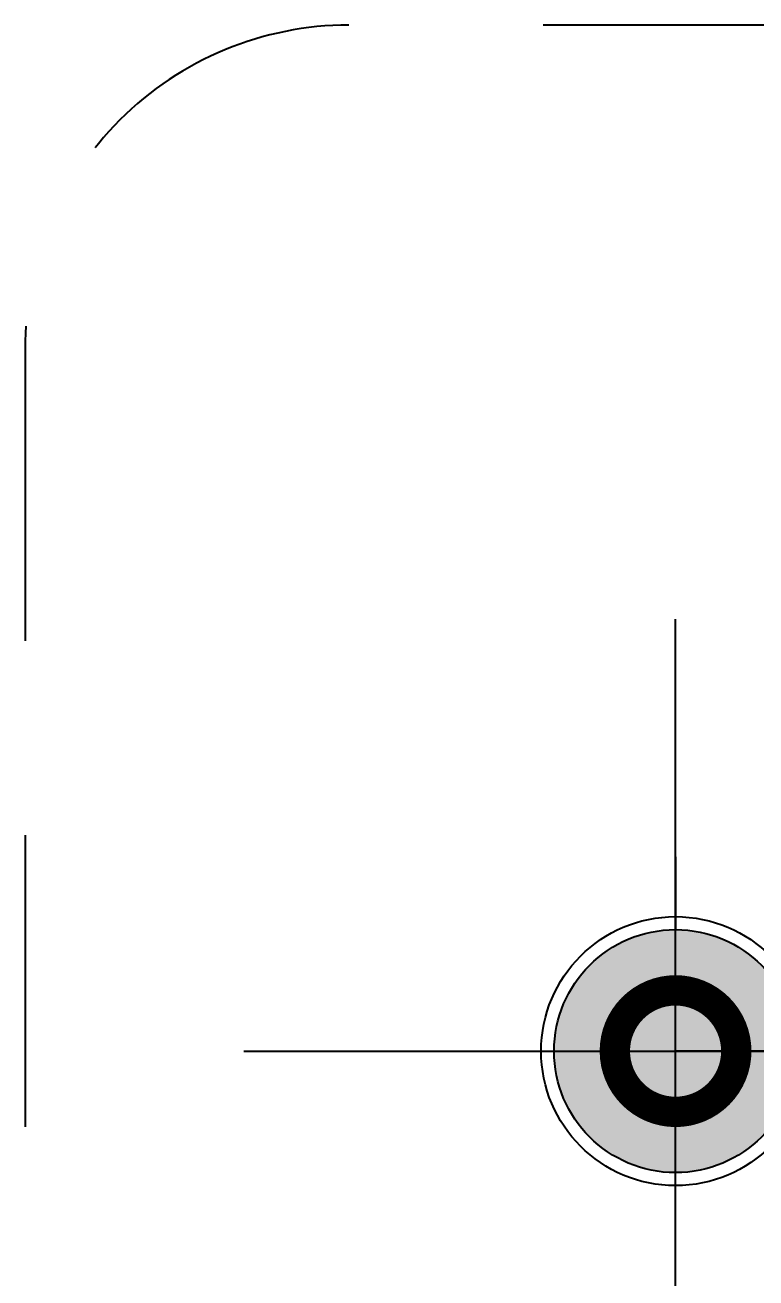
# Model space of a CAD drawing. Header units: inches. Extents: x 211248 to 488355, y -41604 to -7105.
# Drawn here: x 240605.3 to 240831, y -20080.2 to -19693.6 of the extents above; entities that cross this region are included whole.
import ezdxf

# ---------------------------------------------------------------- set-up
doc = ezdxf.new("R2010")
doc.units = ezdxf.units.IN
doc.header["$LTSCALE"] = 60
doc.header["$MEASUREMENT"] = 0
doc.linetypes.add('DASHED', pattern=[0.75, 0.5, -0.25])
doc.linetypes.add('HID', pattern=[2.5, 1.5, -1])
for name, color, linetype in [('07-DIM WAL', 5, 'Continuous'), ('2-con', 2, 'Continuous'), ('_LIBR', 4, 'Continuous'), ('FUR', 8, 'DASHED'), ('RC-LIGHT', 7, 'Continuous')]:
    doc.layers.add(name, color=color, linetype=linetype)
doc.styles.add('스타일1', font='Korail_Round_Gothic_Light.ttf')
doc.dimstyles.new('30', dxfattribs={"dimscale": 30, "dimtxt": 2.5, "dimasz": 2.5, "dimexe": 1.25, "dimexo": 2, "dimtad": 1, "dimdec": 0, "dimtxsty": '스타일1', "dimblk": 'DOTSMALL', "dimcen": 2.5, "dimclrd": 1, "dimclre": 1, "dimclrt": 7, "dimadec": 0, "dimazin": 0, "dimtfac": 1, "dimtdec": 0, "dimtix": 1, "dimtmove": 0, "dimatfit": 3, "dimldrblk": 'DOTSMALL', "dimfxl": 0, "dimarcsym": 0})

# ---------------------------------------------------------------- blocks, each defined once
blk = doc.blocks.new('1')
at = {"linetype": 'Continuous'}
h = blk.add_hatch(color=4, dxfattribs=at)
h.dxf.hatch_style = 1
edge = h.paths.add_edge_path()
edge.add_arc((11539653.5, -14273503.79), 37.5, 0, 360)
at = {"color": 1, "linetype": 'Continuous'}
for p, q in [((11539653.5, -14273637.12), (11539653.5, -14273370.46)), ((11539520.17, -14273503.79), (11539786.83, -14273503.79))]:
    blk.add_line(p, q, dxfattribs=at)
at = {"color": 4, "linetype": 'Continuous'}
for radius in [41.5, 37.5]:
    blk.add_circle((11539653.5, -14273503.79), radius, dxfattribs=at)
blk = doc.blocks.new('_DOTSMALL')
at = {"color": 0, "linetype": 'ByBlock', "const_width": 0.5}
blk.add_lwpolyline([(-0.0625, 0, 1), (0.0625, 0, 1)], format="xyb", close=True, dxfattribs=at)
blk = doc.blocks.new('*D268')
at = {"layer": '07-DIM WAL', "color": 1, "lineweight": -2}
for p, q in [((240806.2, -19950.23), (240806.2, -19972.73)), ((242006.2, -20010.23), (240806.2, -20010.23)), ((242006.2, -20070.23), (242006.2, -20047.73))]:
    blk.add_line(p, q, dxfattribs=at)
at = {"layer": 'Defpoints', "color": 0}
for p in [(240806.2, -20010.23), (240806.2, -20010.23), (242006.2, -20010.23)]:
    blk.add_point(p, dxfattribs=at)
at = {"layer": '07-DIM WAL', "color": 1, "lineweight": -2, "xscale": 75, "yscale": 75, "zscale": 75, "rotation": 180}
blk.add_blockref('_DOTSMALL', (240806.2, -20010.23), dxfattribs=at)
at = {"layer": '07-DIM WAL', "color": 1, "lineweight": -2, "xscale": 75, "yscale": 75, "zscale": 75}
blk.add_blockref('_DOTSMALL', (242006.2, -20010.23), dxfattribs=at)
at = {"layer": '07-DIM WAL', "color": 7, "insert": (241406.2, -19952.21), "char_height": 75, "attachment_point": 5, "style": '스타일1'}
blk.add_mtext('1200', dxfattribs=at)
blk = doc.blocks.new('800X1200_P1_')
at = {"layer": 'FUR', "linetype": 'HID'}
blk.add_lwpolyline([(400.86, -1146.66), (700.86, -1146.66, 0.414214), (800.86, -1046.66), (800.86, -746.66, 0.414214), (700.86, -646.66), (400.86, -646.66)], format="xyb", dxfattribs=at)
blk = doc.blocks.new('식탁')
at = {"layer": '_LIBR', "rotation": 180}
blk.add_blockref('800X1200_P1_', (400, -1200), dxfattribs=at)

msp = doc.modelspace()

# ---------------------------------------------------------------- block references
at = {"layer": '2-con', "color": 8}
msp.add_blockref('식탁', (241006.2, -19640.23), dxfattribs=at)
at = {"layer": 'RC-LIGHT'}
msp.add_blockref('1', (-11298847.3, 14253493.56), dxfattribs=at)

# ---------------------------------------------------------------- dimensions: what is measured, and where the dimension line sits
at = {"layer": '07-DIM WAL'}
dim = msp.add_linear_dim(base=(240806.2, -20010.23), p1=(242006.2, -20010.23), p2=(240806.2, -20010.23), dimstyle='30', dxfattribs=at)
dim.commit()
dim.dimension.update_dxf_attribs({"geometry": '*D268', "text_midpoint": (241406.2, -19952.21)})

doc.saveas('drawing.dxf')
